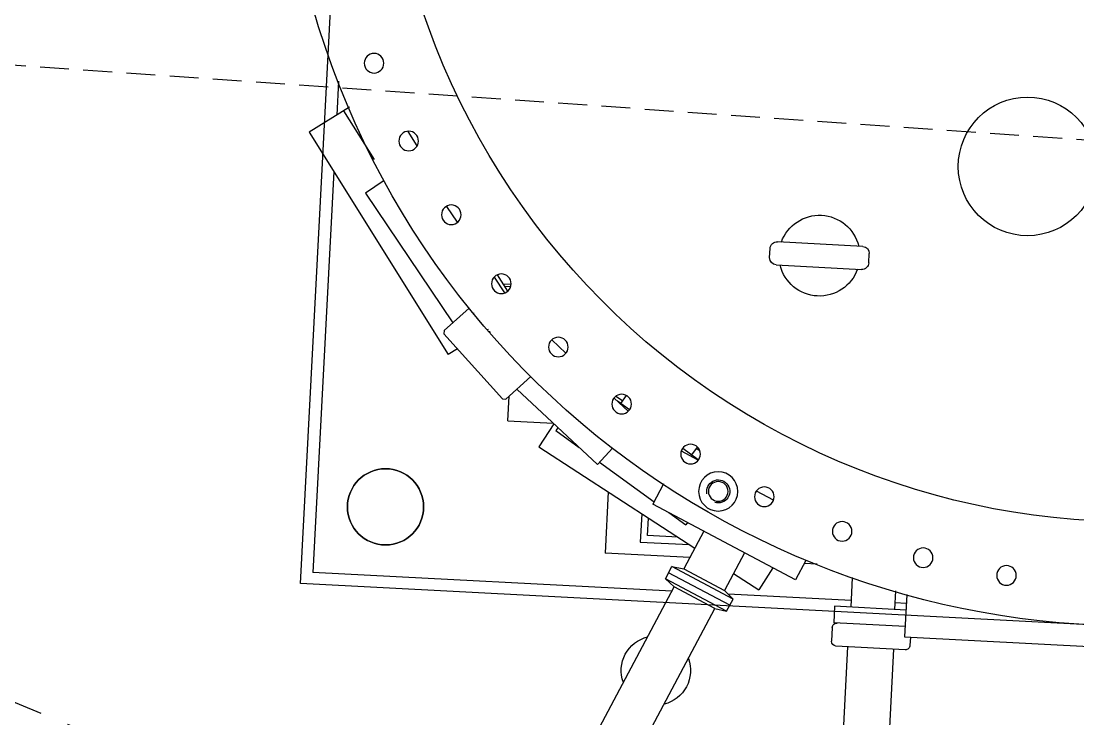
# Model space of a CAD drawing. Extents: x -50 to 48714, y -13211 to 6743.
# Drawn here: x 23704.2 to 24161.9, y -786.9 to -484.7 of the extents above; entities that cross this region are included whole.
import ezdxf

# ---------------------------------------------------------------- set-up
doc = ezdxf.new("R2010")
doc.units = 0
doc.header["$LTSCALE"] = 50
doc.linetypes.add('UE46_01$0$GESTRICHELT2', pattern=[0.375, 0.25, -0.125])
doc.linetypes.add('UE46_01$0$VERDECKTX2', pattern=[0.75, 0.5, -0.25])
doc.layers.get('0').update_dxf_attribs({"linetype": 'CONTINUOUS'})
for name, color, linetype in [('UE46_01$0$BETON', 9, 'CONTINUOUS'), ('UE46_01$0$M_TRASSE', 7, 'UE46_01$0$VERDECKTX2'), ('UE46_01$0$VERDECKT2', 7, 'UE46_01$0$GESTRICHELT2')]:
    doc.layers.add(name, color=color, linetype=linetype)

# ---------------------------------------------------------------- blocks, each defined once
blk = doc.blocks.new('UE46_01$0$GK_UE46PGM_O')
for p, q in [((390.9999999999991, -151.9787861810005), (390.9999999999991, -166.6909824640004)), ((388.1324760345001, -164.6831205675005), (373.8423738964991, -185.0915014514999)), ((385.6939630544991, -162.9756553970003), (402.4676368094993, -174.7207082035004)), ((355.5194718724999, -178.1338283385003), (359.748350863, -172.0943632369995)), ((402.4676368094993, -174.7207082035004), (337.3667112834994, -267.6944652304996)), ((390.9999999999991, -191.0981908545), (390.9999999999991, -365.0013627129999)), ((368.9983564344993, -193.8565731455003), (376.8325466479996, -199.7600589105002)), ((376.8325466479996, -199.7600589105002), (336.099245936, -253.8149746880003)), ((336.3309484144997, -210.3048514445004), (341.3561668089994, -203.6361613965005)), ((157.5, -218.5063509459997), (157.5, -214.5063509459999)), ((160.5000006099999, -211.5063509460003), (197.4999993899996, -211.5063509460003)), ((200.4999999999995, -218.5063509459997), (200.4999999999995, -214.5063509459999)), ((197.4999662049993, -221.5063509460003), (160.5000006099999, -221.5063509460003)), ((312.9775857204993, -238.8899382490001), (317.7604441819994, -232.0593084710003)), ((314.1834016474991, -239.6956386930003), (319.1367793519998, -233.1222844609999)), ((311.7347002509996, -236.0000000000002), (315.0011422674993, -236.0000000000002)), ((311.9260421684999, -236.9619407770006), (314.3275840839999, -236.9619407770006)), ((339.6711395994998, -257.3868683515002), (329.3891451759998, -247.1048739285004)), ((327.0779472149991, -249.2907072385003), (327.2525182594995, -249.4222559560001)), ((320.6761233654993, -256.0075897529998), (320.9290520514992, -256.1846923255007)), ((286.4656617314995, -264.3685948129996), (292.890109947499, -258.9778426844998)), ((312.8010819144993, -285.6711395989998), (339.6711395994998, -258.8010819140004)), ((320, -256.6398497994999), (320, -257.1392120125006)), ((339.6711395994998, -257.3868683515002), (339.6711395994998, -258.8010819140004)), ((333.4913285124992, -264.9808930009999), (337.3667112834994, -267.6944652304996)), ((301.104873928499, -275.3891451760001), (311.3868683519991, -285.6711395989998)), ((258.1513167349999, -288.1271512565002), (264.5757649504992, -282.7363991285006)), ((259.382525136499, -281.37586392), (261.6717214999994, -284.9009171955004)), ((260.9061983059996, -283.7221148505), (263.9164419724989, -281.9841498594997)), ((270.3177659669996, -311.8588777160005), (306.8882917619999, -281.1725630089995)), ((257.7132689129996, -287.4715663625), (263.1070148524998, -283.9688267940005)), ((310, -295.0013627129999), (310, -284.2842712469997)), ((312.8010819144993, -285.6711395989998), (311.3868683519991, -285.6711395989998)), ((288.2089339924994, -296.8464052245008), (289.0413978554989, -298.1282871605003)), ((290.0309323839997, -295.3175670459996), (295.9787707794999, -305.6195253425005)), ((310, -295.0013627129999), (290.4077700334994, -295.0013627129999)), ((227.5209087059989, -302.0842585219998), (229.802239917999, -305.5972005260003)), ((289.0413978554989, -298.1282871605003), (278.6013072864989, -304.9081612495002)), ((295.9787707794999, -305.6195253425005), (226.3044292684992, -345.8460251694999)), ((226.3143236814994, -303.6937429764998), (227.9520704754998, -302.7481894245)), ((226.7689674799999, -307.5670306794996), (233.7612903884997, -303.0261630885002)), ((226.8692620259992, -307.7171320750006), (234.297021125999, -304.2535111239999)), ((270.3177659669996, -311.8588777160005), (263.9997726734998, -304.3293865104999)), ((269.4643252974993, -310.8417867324999), (244.9804356704999, -326.7418105670004)), ((193.3845525934998, -323.3313085145005), (200.9146715769998, -319.819956366)), ((241.2420189969998, -318.724750138), (245.4468680409991, -327.7420780130001)), ((265, -323.5051269910002), (265, -350.0013627129999)), ((182.0053229484995, -357.3253563349999), (245.4468680409991, -327.7420780130001)), ((238.3295953399988, -331.0609167790005), (230.7537933829997, -335.9807000939998)), ((246.9999999999993, -341.4513627129998), (246.9999999999993, -333.8974318365001)), ((250, -332.1653810290002), (250, -344.4513627130004)), ((222.7891733649994, -338.3075345564998), (230.6076112074993, -355.0742286169998)), ((230.0623629295001, -334.9159905634997), (230.7537933829997, -335.9807000939998)), ((233.9162079249991, -341.4513627129998), (246.9999999999993, -341.4513627129998)), ((204.6630176244992, -346.7598997915002), (212.4814554664999, -363.5265938514999)), ((250, -344.4513627130004), (228.7200555024992, -344.4513627130004)), ((173.0343446694997, -350.0013627129999), (178.5900886344996, -350.0013627129999)), ((177.9455426204993, -348.6191293260003), (182.0053229484995, -357.3253563349999)), ((228.2420949874995, -350.0013627129999), (265, -350.0013627129999)), ((157.5, -354.9585650979998), (157.5, -367.7999999999997)), ((192.0644801304991, -352.6346943065005), (197.684887449999, -362.3695253425001)), ((208.9177596659988, -355.8842235450004), (197.684887449999, -362.3695253425001)), ((208.583843923999, -366.9991468410001), (235.7730775350001, -354.3205989884996)), ((230.6076112074993, -355.0742286169998), (212.4814554664999, -363.5265938514999)), ((235.7730775350001, -354.3205989884996), (230.6076112074993, -355.0742286169998)), ((238.3087871055, -359.7584457109997), (235.7730775350001, -354.3205989884996)), ((133.4999999999991, -361.0783666070006), (133.4999999999991, -379.5000000000005)), ((138.4999999999991, -359.6774323074999), (138.4999999999991, -367.7999999999997)), ((209.851698709499, -369.718070202), (237.040932320499, -357.0395223499997)), ((211.1195534945, -372.436993563), (238.3087871055, -359.7584457109997)), ((234.3434492799997, -363.0857592179996), (238.3087871055, -359.7584457109997)), ((133.4999999999991, -365.0013627129999), (138.4999999999991, -365.0013627129999)), ((157.5, -365.0013627129999), (210.8261672234994, -365.0013627129999)), ((208.583843923999, -366.9991468410001), (212.4814554664999, -363.5265938514999)), ((216.2172935394995, -371.5381244524997), (234.3434492799997, -363.0857592179996)), ((264.4847984294995, -427.7240910620003), (234.3434492799997, -363.0857592179996)), ((235.2367098599996, -365.0013627129999), (390.9999999999991, -365.0013627129999)), ((133.4999999999991, -367.7999999999997), (164.4999999999993, -367.7999999999997)), ((164.4999999999993, -367.7999999999997), (164.4999999999993, -375)), ((211.1195534945, -372.436993563), (208.583843923999, -366.9991468410001)), ((133.4999999999991, -375), (164.4999999999993, -375)), ((216.2172935394995, -371.5381244524997), (211.1195534945, -372.436993563)), ((246.3586426889992, -436.1764562970006), (216.2172935394995, -371.5381244524997)), ((133.4990276514998, -379.5000000000005), (-86.60000000000082, -379.5000000000005)), ((130.9999999999991, -379.5000000000005), (130.9999999999991, -382.9999999999995)), ((165, -377.0000000000005), (165, -382.9999999999995)), ((132.9999999999995, -385), (162.9999999999995, -385)), ((137.9999999999995, -385), (137.9999999999995, -418.9999999999998)), ((157.9999999999995, -385), (157.9999999999995, -418.9999999999998))]:
    blk.add_line(p, q)
for centre, radius in [((376.0247738189992, -143.3746666839999), 4.25), ((359.2739548339989, -176.2499999999999), 4.25), ((339.1784905169993, -207.1943014329996), 4.25), ((315.9585509809995, -235.8685387415004), 4.25), ((289.8685387414992, -261.9585509805005), 4.25), ((261.1943014329995, -285.1784905170006), 4.25), ((230.2499999999986, -305.2739548340002), 4.25), ((217.4365799064992, -320.7623487074999), 8.5), ((197.3746666844988, -322.0247738190004), 4.25), ((217.4365799064992, -320.7623487074999), 4.25), ((360.9999999999991, -335.0013627129998), 16.5), ((162.9284905169993, -335.2474219939994), 4.25), ((127.2888710134987, -344.7970292584999), 4.25), ((90.84628330199848, -350.5689681169996), 4.25)]:
    blk.add_circle(centre, radius)
for centre, radius, start, end in [((53.99999999999864, 1.13686837721616e-13), 370, 81.45067823470642, 61.97193284719486), ((53.99999999999864, 1.13686837721616e-13), 325, 10.3501359534026, 235.0113473963047), ((53.99999999999864, 1.13686837721616e-13), 325, 249.6904318962056, 349.6498640465974), ((178.9999999999986, -216.5063509460002), 17.5, 16.63158314680076, 163.3684168531992), ((160.4999999999995, -214.5063509459998), 3, 90, 180), ((197.4999999999989, -214.5063509459998), 3, 0, 90), ((160.4999999999995, -218.5063509459995), 3, 180, 270), ((197.4999999999989, -218.5063509459995), 3, 270, 0), ((178.9999999999986, -216.5063509460002), 17.5, 196.6315831468008, 343.3684168531992), ((217.4365799064992, -320.7623487074999), 5, 344.9999999999992, 284.9999999999944), ((162.9999999999995, -377.0000000000003), 2, 0, 90), ((132.9999999999995, -382.9999999999994), 2, 180, 270), ((162.9999999999995, -382.9999999999994), 2, 270, 0), ((240.3510459844995, -399.6311077575), 15, 336.937341428901, 73.062658571099), ((240.3510459844995, -399.6311077575), 15, 156.937341428901, 253.062658571099)]:
    blk.add_arc(centre, radius, start, end)
at = {"start_tangent": (0.1445356364809709, -0.9894995956477398), "end_tangent": (0.124990803070451, -0.992157900310129)}
blk.add_spline([(319.7670633704988, -256.8635815225002), (319.8146952824995, -257.2074432504996), (319.8288823899998, -257.3178933384997)], degree=3, dxfattribs=at)
blk = doc.blocks.new('UE46_01$0$SOCKEL_GKJO_O')
at = {"layer": 'UE46_01$0$BETON'}
for p, q in [((-396, -370), (-396, 370)), ((414, -370), (-396, -370))]:
    blk.add_line(p, q, dxfattribs=at)
for centre, radius in [((-91, -173.2050807568885), 30), ((-361, -335), 16.5)]:
    blk.add_circle(centre, radius, dxfattribs=at)
blk = doc.blocks.new('UE46_01')
at = {"layer": 'UE46_01$0$M_TRASSE'}
for p, q in [((22305.398997138847, -197.1067777411576), (22212.9654760754, -418.5927686837292)), ((22305.398997138847, -197.1067777411576), (23736.451880560988, -794.333068576892)), ((22228.371062919305, -381.6784368599673), (23690.06007650204, -991.6902107434129)), ((22120.53195501195, -640.0787596263008), (22212.9654760754, -418.5927686837292)), ((22197.559889231492, -455.50710050749115), (23671.50335487846, -1070.6330676100213)), ((22120.53195501195, -640.0787596263008), (23625.11155081951, -1267.990209776542)), ((23736.451880560988, -794.333068576892), (26655.442473141375, -988.4054075179536)), ((26655.442473141375, -988.4054075179536), (28979.001205992095, -1164.5483551742436)), ((23690.06007650204, -991.6902107434129), (26641.24915171667, -1187.9033016454655)), ((23671.50335487846, -1070.6330676100213), (26635.57182314679, -1267.7024592964704)), ((28979.001205992095, -1164.5483551742436), (31559.707631293866, -1239.026017868851)), ((26641.24915171667, -1187.9033016454655), (28968.551691533732, -1364.3300575761855)), ((31559.707631293866, -1239.026017868851), (32106.099540906816, -1262.9550546341104)), ((32106.099540906816, -1262.9550546341104), (32095.59889254415, -1502.725228725809)), ((26635.57182314679, -1267.7024592964704), (28964.371885750388, -1444.2427385369624)), ((23625.11155081951, -1267.990209776542), (26621.378501722087, -1467.2003534239823)), ((28968.551691533732, -1364.3300575761855), (31552.447217485038, -1438.899755831346)), ((31552.447217485038, -1438.899755831346), (32097.349000604594, -1462.7635330438593)), ((28964.371885750388, -1444.2427385369624), (31549.543051961504, -1518.849251016344)), ((26621.378501722087, -1467.2003534239823), (28953.922371292025, -1644.0244409389043)), ((32085.09824418148, -1742.4954028175077), (32095.59889254415, -1502.725228725809)), ((31549.543051961504, -1518.849251016344), (32093.848784483704, -1542.6869244077589)), ((28953.922371292025, -1644.0244409389043), (31542.282638152676, -1718.7229889788389)), ((31542.282638152676, -1718.7229889788389), (32085.09824418148, -1742.4954028175077))]:
    blk.add_line(p, q, dxfattribs=at)
at = {"layer": 'UE46_01$0$VERDECKT2'}
for p, q in [((17002.441476581043, 34.91474175909386), (25980.517928919464, -592.8935219380369)), ((16997.558523418957, -34.91474175909386), (25975.634975757377, -662.7230054562247))]:
    blk.add_line(p, q, dxfattribs=at)
at = {"xscale": -1, "rotation": 356.9999999999987}
blk.add_blockref('UE46_01$0$GK_UE46PGM_O', (24240.06412697066, -379.435682761348), dxfattribs=at)
at = {"rotation": 357}
blk.add_blockref('UE46_01$0$SOCKEL_GKJO_O', (24240.06412697066, -379.435682761348), dxfattribs=at)

msp = doc.modelspace()

# ---------------------------------------------------------------- block references
msp.add_blockref('UE46_01', (0, 0))

doc.saveas('drawing.dxf')
